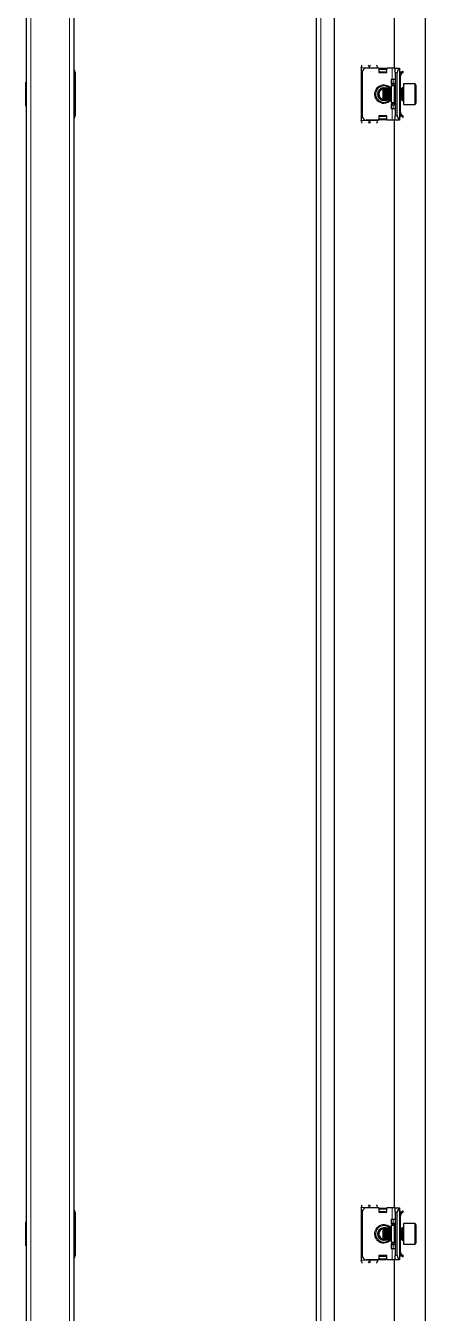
# Model space of a CAD drawing. Header units: millimetres. Extents: x -191 to 1603, y -702 to 1192.
# Drawn here: x 868 to 1061, y -81 to 541 of the extents above; entities that cross this region are included whole.
import ezdxf

# ---------------------------------------------------------------- set-up
doc = ezdxf.new("R2010")
doc.units = ezdxf.units.MM

msp = doc.modelspace()

# ---------------------------------------------------------------- linework, layer by layer
at = {"color": 7, "linetype": 'Continuous', "lineweight": 25}
for p, q in [((868.5, -542.7), (868.5, 1008.1)), ((891.5, 1010.2), (891.5, -544.8)), ((1008.66, -544.8), (1008.66, 1010.2)), ((1017.16, 1010.2), (1017.16, -544.8)), ((1061.16, 977.2), (1061.16, -511.8)), ((1046.16, 870.2), (1046.16, 520.2)), ((892, 518.2), (892, 497.2)), ((1030.16, 520.45), (1030.16, 494.95)), ((1030.66, 518.2), (1030.66, 497.2)), ((1038.66, 520.2), (1032.66, 520.2)), ((1038.16, 520.45), (1038.16, 520.2)), ((1038.66, 520.2), (1038.66, 518.2)), ((1038.86, 520.08), (1038.66, 520.08)), ((1038.66, 518.2), (1042.66, 518.2)), ((1038.86, 518.2), (1038.86, 520.08)), ((1038.91, 519.82), (1039.41, 520.18)), ((1039.41, 519.82), (1038.91, 519.47)), ((1038.91, 519.47), (1038.91, 519.82)), ((1038.91, 518.55), (1038.91, 519.47)), ((1038.91, 518.2), (1038.91, 518.55)), ((1039.41, 520.18), (1039.41, 519.82)), ((1039.41, 520.18), (1041.91, 520.18)), ((1039.41, 519.82), (1041.91, 519.82)), ((1041.91, 519.82), (1041.91, 520.18)), ((1041.91, 520.18), (1042.41, 519.82)), ((1042.41, 519.47), (1041.91, 519.82)), ((1042.41, 519.82), (1042.41, 519.47)), ((1042.41, 519.47), (1042.41, 518.55)), ((1042.41, 518.55), (1042.41, 518.2)), ((1045.16, 520.2), (1042.66, 520.2)), ((1042.66, 518.2), (1042.66, 520.2)), ((1046.66, 520.2), (1045.16, 520.2)), ((1046.66, 518.2), (1046.66, 520.2)), ((1046.66, 520.2), (1048.66, 520.2)), ((1046.66, 518.2), (1046.66, 497.2)), ((1047.66, 497.2), (1047.66, 518.2)), ((1048.66, 520.2), (1048.66, 519.93)), ((1048.66, 519.93), (1048.66, 495.47)), ((1048.66, 519.11), (1048.87, 518.91)), ((1049.16, 516.45), (1048.66, 516.45)), ((1049.16, 518.2), (1049.16, 517.74)), ((1049.16, 512.95), (1049.16, 516.45)), ((1049.24, 517.86), (1050.22, 518.84)), ((1049.6, 517.51), (1049.24, 517.86)), ((1049.6, 517.51), (1050.57, 518.49)), ((1050.22, 518.84), (1050.57, 518.49)), ((868.5, 513.49), (868.2, 513.49)), ((868.2, 501.92), (868.2, 513.49)), ((1041.21, 510.7), (1040.66, 510.15)), ((1040.66, 510.15), (1040.66, 505.25)), ((1041.27, 510.7), (1041.21, 510.7)), ((1041.21, 510.7), (1041.21, 504.7)), ((1041.66, 510.15), (1041.27, 510.7)), ((1041.27, 510.7), (1041.27, 506.55)), ((1042.05, 510.7), (1041.66, 510.15)), ((1041.66, 510.15), (1041.66, 506.77)), ((1042.27, 510.7), (1042.05, 510.7)), ((1042.05, 510.7), (1042.05, 506.55)), ((1042.66, 510.15), (1042.27, 510.7)), ((1042.27, 510.7), (1042.27, 506.55)), ((1042.49, 510.39), (1042.73, 510.25)), ((1043.05, 510.7), (1042.66, 510.15)), ((1042.66, 510.15), (1042.66, 506.77)), ((1043.27, 510.7), (1043.05, 510.7)), ((1043.05, 510.7), (1043.05, 506.55)), ((1043.66, 510.15), (1043.27, 510.7)), ((1043.27, 510.7), (1043.27, 506.55)), ((1044.05, 510.7), (1043.66, 510.15)), ((1043.66, 510.15), (1043.66, 506.77)), ((1044.27, 510.7), (1044.05, 510.7)), ((1044.05, 510.7), (1044.05, 506.55)), ((1044.66, 510.15), (1044.27, 510.7)), ((1044.27, 510.7), (1044.27, 506.55)), ((1044.66, 514.7), (1044.66, 512.7)), ((1045.16, 514.7), (1044.66, 514.7)), ((1044.66, 512.95), (1045.66, 512.95)), ((1044.66, 512.7), (1046.33, 511.73)), ((1046.16, 511.7), (1044.66, 511.7)), ((1044.66, 511.7), (1044.66, 503.7)), ((1046.66, 514.7), (1045.16, 514.7)), ((1045.66, 512.95), (1046.16, 512.95)), ((1046.16, 512.95), (1046.16, 511.83)), ((1049.16, 512.95), (1048.66, 512.95)), ((1049.05, 510.7), (1048.66, 510.15)), ((1049.27, 510.7), (1049.05, 510.7)), ((1049.05, 510.7), (1049.05, 506.55)), ((1049.16, 510.7), (1049.16, 512.95)), ((1049.66, 510.15), (1049.27, 510.7)), ((1049.27, 510.7), (1049.27, 506.55)), ((1050.05, 510.7), (1049.66, 510.15)), ((1049.66, 510.15), (1049.66, 506.77)), ((1050.41, 510.7), (1050.05, 510.7)), ((1050.05, 510.7), (1050.05, 506.55)), ((1056.06, 512.7), (1050.66, 512.7)), ((1050.66, 512.7), (1050.66, 502.7)), ((1056.66, 512.1), (1056.66, 503.3)), ((1040.14, 505.14), (1040.97, 504.95)), ((1040.66, 505.25), (1041.21, 504.7)), ((1041.21, 504.7), (1041.27, 504.7)), ((1041.27, 506.55), (1041.27, 504.7)), ((1041.27, 504.7), (1041.66, 505.25)), ((1041.45, 504.96), (1041.82, 505.02)), ((1041.66, 506.77), (1041.66, 505.25)), ((1041.66, 505.25), (1042.05, 504.7)), ((1042.05, 506.55), (1042.05, 504.7)), ((1042.05, 504.7), (1042.27, 504.7)), ((1042.27, 506.55), (1042.27, 504.7)), ((1042.27, 504.7), (1042.66, 505.25)), ((1042.73, 505.15), (1042.49, 505.01)), ((1042.66, 506.77), (1042.66, 505.25)), ((1042.66, 505.25), (1043.05, 504.7)), ((1043.05, 506.55), (1043.05, 504.7)), ((1043.05, 504.7), (1043.27, 504.7)), ((1043.27, 506.55), (1043.27, 504.7)), ((1043.27, 504.7), (1043.66, 505.25)), ((1043.66, 506.77), (1043.66, 505.25)), ((1043.66, 505.25), (1044.05, 504.7)), ((1044.05, 506.55), (1044.05, 504.7)), ((1044.05, 504.7), (1044.27, 504.7)), ((1044.27, 506.55), (1044.27, 504.7)), ((1044.27, 504.7), (1044.66, 505.25)), ((1044.66, 503.7), (1046.16, 503.7)), ((1046.33, 503.67), (1044.66, 502.7)), ((1046.16, 503.57), (1046.16, 502.45)), ((1048.66, 505.25), (1049.05, 504.7)), ((1049.05, 506.55), (1049.05, 504.7)), ((1049.05, 504.7), (1049.27, 504.7)), ((1049.16, 502.45), (1049.16, 504.7)), ((1049.27, 506.55), (1049.27, 504.7)), ((1049.27, 504.7), (1049.66, 505.25)), ((1049.66, 506.77), (1049.66, 505.25)), ((1049.66, 505.25), (1050.05, 504.7)), ((1050.05, 506.55), (1050.05, 504.7)), ((1050.05, 504.7), (1050.41, 504.7)), ((868.2, 501.92), (868.5, 501.92)), ((1038.66, 497.2), (1038.66, 495.2)), ((1042.66, 497.2), (1038.66, 497.2)), ((1038.86, 495.32), (1038.86, 497.2)), ((1038.91, 496.85), (1038.91, 497.2)), ((1042.41, 497.2), (1042.41, 496.85)), ((1042.66, 495.2), (1042.66, 497.2)), ((1044.66, 502.7), (1044.66, 500.7)), ((1045.66, 502.45), (1044.66, 502.45)), ((1044.66, 500.7), (1045.16, 500.7)), ((1045.16, 500.7), (1046.66, 500.7)), ((1046.16, 502.45), (1045.66, 502.45)), ((1046.66, 495.2), (1046.66, 497.2)), ((1048.66, 502.45), (1049.16, 502.45)), ((1049.16, 498.95), (1048.66, 498.95)), ((1049.16, 498.95), (1049.16, 502.45)), ((1049.16, 497.2), (1049.16, 497.59)), ((1049.6, 497.89), (1049.24, 497.54)), ((1049.24, 497.54), (1050.22, 496.56)), ((1049.6, 497.89), (1050.57, 496.91)), ((1050.66, 502.7), (1056.06, 502.7)), ((1038.66, 495.2), (1032.66, 495.2)), ((1038.16, 495.2), (1038.16, 494.95)), ((1038.66, 495.32), (1038.86, 495.32)), ((1038.91, 495.93), (1038.91, 496.85)), ((1038.91, 495.93), (1039.41, 495.58)), ((1038.91, 495.58), (1038.91, 495.93)), ((1039.41, 495.23), (1038.91, 495.58)), ((1041.91, 495.58), (1039.41, 495.58)), ((1039.41, 495.58), (1039.41, 495.23)), ((1041.91, 495.23), (1039.41, 495.23)), ((1041.91, 495.58), (1042.41, 495.93)), ((1041.91, 495.23), (1041.91, 495.58)), ((1042.41, 495.58), (1041.91, 495.23)), ((1042.41, 496.85), (1042.41, 495.93)), ((1042.41, 495.93), (1042.41, 495.58)), ((1045.16, 495.2), (1042.66, 495.2)), ((1046.66, 495.2), (1045.16, 495.2)), ((1046.16, 495.2), (1046.16, -29.8)), ((1048.66, 495.2), (1046.66, 495.2)), ((1048.87, 496.49), (1048.66, 496.29)), ((1048.66, 495.47), (1048.66, 495.2)), ((1050.22, 496.56), (1050.57, 496.91)), ((1030.16, -29.55), (1030.16, -55.05)), ((1038.66, -29.8), (1032.66, -29.8)), ((1038.16, -29.55), (1038.16, -29.8)), ((1038.66, -29.8), (1038.66, -31.8)), ((1038.86, -29.92), (1038.66, -29.92)), ((1038.86, -31.8), (1038.86, -29.92)), ((1038.91, -30.18), (1039.41, -29.82)), ((1039.41, -30.18), (1038.91, -30.53)), ((1038.91, -30.53), (1038.91, -30.18)), ((1038.91, -31.45), (1038.91, -30.53)), ((1039.41, -29.82), (1039.41, -30.18)), ((1039.41, -29.82), (1041.91, -29.82)), ((1039.41, -30.18), (1041.91, -30.18)), ((1041.91, -30.18), (1041.91, -29.82)), ((1041.91, -29.82), (1042.41, -30.18)), ((1042.41, -30.53), (1041.91, -30.18)), ((1042.41, -30.18), (1042.41, -30.53)), ((1042.41, -30.53), (1042.41, -31.45)), ((1045.16, -29.8), (1042.66, -29.8)), ((1042.66, -31.8), (1042.66, -29.8)), ((1046.66, -29.8), (1045.16, -29.8)), ((1046.66, -31.8), (1046.66, -29.8)), ((1046.66, -29.8), (1048.66, -29.8)), ((1048.66, -29.8), (1048.66, -30.07)), ((1048.66, -30.07), (1048.66, -54.53)), ((1048.66, -30.89), (1048.87, -31.09)), ((868.5, -36.51), (868.2, -36.51)), ((868.2, -44.44), (868.2, -36.51)), ((892, -31.8), (892, -52.8)), ((1030.66, -31.8), (1030.66, -52.8)), ((1038.66, -31.8), (1042.66, -31.8)), ((1038.91, -31.8), (1038.91, -31.45)), ((1042.41, -31.45), (1042.41, -31.8)), ((1044.66, -35.3), (1044.66, -37.3)), ((1045.16, -35.3), (1044.66, -35.3)), ((1044.66, -37.05), (1045.66, -37.05)), ((1046.66, -35.3), (1045.16, -35.3)), ((1045.66, -37.05), (1046.16, -37.05)), ((1046.16, -37.05), (1046.16, -38.17)), ((1046.66, -31.8), (1046.66, -52.8)), ((1047.66, -52.8), (1047.66, -31.8)), ((1049.16, -33.55), (1048.66, -33.55)), ((1049.16, -37.05), (1048.66, -37.05)), ((1049.16, -31.8), (1049.16, -32.26)), ((1049.16, -37.05), (1049.16, -33.55)), ((1049.16, -39.3), (1049.16, -37.05)), ((1049.24, -32.14), (1050.22, -31.16)), ((1049.6, -32.49), (1049.24, -32.14)), ((1049.6, -32.49), (1050.57, -31.51)), ((1050.22, -31.16), (1050.57, -31.51)), ((1040.97, -39.55), (1040.14, -39.74)), ((1041.21, -39.3), (1040.66, -39.85)), ((1040.66, -39.85), (1040.66, -44.56)), ((1041.27, -39.3), (1041.21, -39.3)), ((1041.21, -39.3), (1041.21, -45.07)), ((1041.66, -39.85), (1041.27, -39.3)), ((1041.27, -39.3), (1041.27, -41.15)), ((1041.27, -41.15), (1041.27, -45.3)), ((1041.82, -39.62), (1041.45, -39.56)), ((1042.05, -39.3), (1041.66, -39.85)), ((1041.66, -39.85), (1041.66, -41.37)), ((1041.66, -41.37), (1041.66, -44.75)), ((1042.27, -39.3), (1042.05, -39.3)), ((1042.05, -39.3), (1042.05, -41.15)), ((1042.05, -41.15), (1042.05, -45.3)), ((1042.66, -39.85), (1042.27, -39.3)), ((1042.27, -39.3), (1042.27, -41.15)), ((1042.27, -41.15), (1042.27, -45.3)), ((1042.49, -39.61), (1042.73, -39.75)), ((1043.05, -39.3), (1042.66, -39.85)), ((1042.66, -39.85), (1042.66, -41.37)), ((1042.66, -41.37), (1042.66, -44.75)), ((1043.27, -39.3), (1043.05, -39.3)), ((1043.05, -39.3), (1043.05, -41.15)), ((1043.05, -41.15), (1043.05, -45.3)), ((1043.66, -39.85), (1043.27, -39.3)), ((1043.27, -39.3), (1043.27, -41.15)), ((1043.27, -41.15), (1043.27, -45.3)), ((1044.05, -39.3), (1043.66, -39.85)), ((1043.66, -39.85), (1043.66, -41.37)), ((1043.66, -41.37), (1043.66, -44.75)), ((1044.27, -39.3), (1044.05, -39.3)), ((1044.05, -39.3), (1044.05, -41.15)), ((1044.05, -41.15), (1044.05, -45.3)), ((1044.66, -39.85), (1044.27, -39.3)), ((1044.27, -39.3), (1044.27, -41.15)), ((1044.27, -41.15), (1044.27, -45.3)), ((1044.66, -37.3), (1046.33, -38.27)), ((1046.16, -38.3), (1044.66, -38.3)), ((1044.66, -38.3), (1044.66, -46.3)), ((1049.05, -39.3), (1048.66, -39.85)), ((1049.27, -39.3), (1049.05, -39.3)), ((1049.05, -39.3), (1049.05, -41.15)), ((1049.05, -41.15), (1049.05, -45.3)), ((1049.66, -39.85), (1049.27, -39.3)), ((1049.27, -39.3), (1049.27, -41.15)), ((1049.27, -41.15), (1049.27, -45.3)), ((1050.05, -39.3), (1049.66, -39.85)), ((1049.66, -39.85), (1049.66, -41.37)), ((1049.66, -41.37), (1049.66, -44.75)), ((1050.41, -39.3), (1050.05, -39.3)), ((1050.05, -39.3), (1050.05, -41.15)), ((1050.05, -41.15), (1050.05, -45.3)), ((1056.06, -37.3), (1050.66, -37.3)), ((1050.66, -37.3), (1050.66, -46.92)), ((1056.66, -37.9), (1056.66, -46.37)), ((868.2, -48.08), (868.2, -44.44)), ((868.2, -48.08), (868.5, -48.08)), ((1040.66, -44.56), (1040.66, -44.75)), ((1040.66, -44.75), (1041.21, -45.3)), ((1041.21, -45.07), (1041.21, -45.3)), ((1041.21, -45.3), (1041.27, -45.3)), ((1041.27, -45.3), (1041.66, -44.75)), ((1041.66, -44.75), (1042.05, -45.3)), ((1042.05, -45.3), (1042.27, -45.3)), ((1042.27, -45.3), (1042.66, -44.75)), ((1042.73, -44.85), (1042.49, -44.99)), ((1042.66, -44.75), (1043.05, -45.3)), ((1043.05, -45.3), (1043.27, -45.3)), ((1043.27, -45.3), (1043.66, -44.75)), ((1043.66, -44.75), (1044.05, -45.3)), ((1044.05, -45.3), (1044.27, -45.3)), ((1044.27, -45.3), (1044.66, -44.75)), ((1044.66, -46.3), (1046.16, -46.3)), ((1046.33, -46.33), (1044.66, -47.3)), ((1044.66, -47.3), (1044.66, -49.3)), ((1045.66, -47.55), (1044.66, -47.55)), ((1044.66, -49.3), (1045.16, -49.3)), ((1045.16, -49.3), (1046.66, -49.3)), ((1046.16, -47.55), (1045.66, -47.55)), ((1046.16, -46.43), (1046.16, -47.55)), ((1048.66, -44.75), (1049.05, -45.3)), ((1048.66, -47.55), (1049.16, -47.55)), ((1049.05, -45.3), (1049.27, -45.3)), ((1049.16, -47.55), (1049.16, -45.3)), ((1049.16, -51.05), (1049.16, -47.55)), ((1049.27, -45.3), (1049.66, -44.75)), ((1049.66, -44.75), (1050.05, -45.3)), ((1050.05, -45.3), (1050.41, -45.3)), ((1050.66, -46.92), (1050.66, -47.3)), ((1050.66, -47.3), (1056.06, -47.3)), ((1056.66, -46.37), (1056.66, -46.7)), ((1038.66, -54.8), (1032.66, -54.8)), ((1038.16, -54.8), (1038.16, -55.05)), ((1042.66, -52.8), (1038.66, -52.8)), ((1038.66, -52.8), (1038.66, -54.8)), ((1038.66, -54.68), (1038.86, -54.68)), ((1038.86, -54.68), (1038.86, -52.8)), ((1038.91, -53.15), (1038.91, -52.8)), ((1038.91, -54.07), (1038.91, -53.15)), ((1038.91, -54.07), (1039.41, -54.42)), ((1038.91, -54.42), (1038.91, -54.07)), ((1039.41, -54.77), (1038.91, -54.42)), ((1041.91, -54.42), (1039.41, -54.42)), ((1039.41, -54.42), (1039.41, -54.77)), ((1041.91, -54.77), (1039.41, -54.77)), ((1041.91, -54.42), (1042.41, -54.07)), ((1041.91, -54.77), (1041.91, -54.42)), ((1042.41, -54.42), (1041.91, -54.77)), ((1042.41, -52.8), (1042.41, -53.15)), ((1042.41, -53.15), (1042.41, -54.07)), ((1042.41, -54.07), (1042.41, -54.42)), ((1042.66, -54.8), (1042.66, -52.8)), ((1045.16, -54.8), (1042.66, -54.8)), ((1046.66, -54.8), (1045.16, -54.8)), ((1046.16, -54.8), (1046.16, -404.8)), ((1046.66, -54.8), (1046.66, -52.8)), ((1048.66, -54.8), (1046.66, -54.8)), ((1049.16, -51.05), (1048.66, -51.05)), ((1048.87, -53.51), (1048.66, -53.71)), ((1048.66, -54.53), (1048.66, -54.8)), ((1049.16, -52.8), (1049.16, -52.41)), ((1049.6, -52.11), (1049.24, -52.46)), ((1049.24, -52.46), (1050.22, -53.44)), ((1049.6, -52.11), (1050.57, -53.09)), ((1050.22, -53.44), (1050.57, -53.09))]:
    msp.add_line(p, q, dxfattribs=at)
at = {"color": 8, "linetype": 'Continuous', "lineweight": 18}
for p, q in [((870.6, -544.8), (870.6, 1010.2)), ((889.4, -544.8), (889.4, 1010.2)), ((1010.76, 1010.2), (1010.76, -544.8)), ((1030.16, 520.45), (1034.16, 520.45)), ((1034.16, 520.45), (1038.16, 520.45)), ((1042.41, 518.55), (1038.91, 518.55)), ((1045.16, 520.2), (1045.16, 514.7)), ((1047.66, 518.2), (1046.66, 518.2)), ((1048.66, 518.7), (1048.87, 518.91)), ((1048.66, 518.2), (1049.16, 518.2)), ((1045.66, 514.7), (1045.66, 512.95)), ((1046.16, 503.7), (1046.16, 511.7)), ((1050.41, 510.47), (1050.41, 510.7)), ((1050.41, 504.7), (1050.41, 510.47)), ((1056.06, 502.7), (1056.06, 512.7)), ((1045.16, 500.7), (1045.16, 495.2)), ((1045.66, 502.45), (1045.66, 500.7)), ((1046.66, 497.2), (1047.66, 497.2)), ((1048.66, 497.2), (1049.16, 497.2)), ((1030.16, 494.95), (1034.16, 494.95)), ((1038.16, 494.95), (1034.16, 494.95)), ((1038.91, 496.85), (1042.41, 496.85)), ((1048.66, 496.7), (1048.87, 496.49)), ((1030.16, -29.55), (1034.16, -29.55)), ((1034.16, -29.55), (1038.16, -29.55)), ((1045.16, -29.8), (1045.16, -35.3)), ((1042.41, -31.45), (1038.91, -31.45)), ((1045.66, -35.3), (1045.66, -37.05)), ((1047.66, -31.8), (1046.66, -31.8)), ((1048.66, -31.3), (1048.87, -31.09)), ((1048.66, -31.8), (1049.16, -31.8)), ((1046.16, -46.3), (1046.16, -38.3)), ((1050.41, -45.3), (1050.41, -39.3)), ((1056.06, -46.92), (1056.06, -37.3)), ((1045.16, -49.3), (1045.16, -54.8)), ((1045.66, -47.55), (1045.66, -49.3)), ((1056.06, -47.3), (1056.06, -46.92)), ((1030.16, -55.05), (1034.16, -55.05)), ((1038.16, -55.05), (1034.16, -55.05)), ((1038.91, -53.15), (1042.41, -53.15)), ((1046.66, -52.8), (1047.66, -52.8)), ((1048.66, -52.8), (1049.16, -52.8)), ((1048.66, -53.3), (1048.87, -53.51))]:
    msp.add_line(p, q, dxfattribs=at)
at = {"color": 7, "linetype": 'Continuous', "lineweight": 25, "flags": 128}
for points in [[(1041.82, 510.38), (1041.69, 510.41), (1041.45, 510.44)], [(1041.45, -45.04), (1041.69, -45.01), (1041.82, -44.98)]]:
    msp.add_lwpolyline(points, dxfattribs=at)
at = {"color": 7, "linetype": 'Continuous', "lineweight": 25}
for centre, radius, start, end in [((890, 518.2), 2, 0, 41.40962), ((1032.66, 518.2), 2, 90, 180), ((1049.66, 518.2), 2, 120, 180), ((1048.16, 518.2), 1, 0, 45), ((1041.16, 507.7), 4, 45.71765, 270), ((1041.16, 507.7), 3, 74.33161, 285.66839), ((1041.16, 507.7), 2.76, 94.01261, 248.2426), ((1041.16, 507.7), 2.45, 101.79772, 258.20228), ((1046.16, 512.2), 0.5, 270, 360), ((1050.41, 510.95), 0.25, 270, 0), ((1056.06, 512.1), 0.6, 0, 90), ((1041.16, 507.7), 4, 270, 314.28235), ((1046.16, 503.2), 0.5, 0, 90), ((1050.41, 504.45), 0.25, 360, 90), ((1056.06, 503.3), 0.6, 270, 360), ((890, 497.2), 2, 318.59038, 0), ((1032.66, 497.2), 2, 180, 270), ((1049.66, 497.2), 2, 180, 240), ((1048.16, 497.2), 1, 315, 0), ((890, -31.8), 2, 0, 41.40962), ((1032.66, -31.8), 2, 90, 180), ((1049.66, -31.8), 2, 120, 180), ((1048.16, -31.8), 1, 0, 45), ((1041.16, -42.3), 4, 45.71765, 270), ((1041.16, -42.3), 3, 74.33161, 285.66839), ((1041.16, -42.3), 2.76, 111.7574, 265.98739), ((1041.16, -42.3), 2.45, 101.79772, 201.7574), ((1041.16, -42.3), 2.45, 201.7574, 258.20228), ((1046.16, -37.8), 0.5, 270, 360), ((1050.41, -39.05), 0.25, 270, 0), ((1056.06, -37.9), 0.6, 0, 90), ((1041.16, -42.3), 4, 270, 314.28235), ((1046.16, -46.8), 0.5, 0, 90), ((1050.41, -45.55), 0.25, 360, 90), ((1056.06, -46.7), 0.6, 270, 360), ((890, -52.8), 2, 318.59038, 0), ((1032.66, -52.8), 2, 180, 270), ((1049.66, -52.8), 2, 180, 240), ((1048.16, -52.8), 1, 315, 0)]:
    msp.add_arc(centre, radius, start, end, dxfattribs=at)
at = {"color": 8, "linetype": 'Continuous', "lineweight": 18}
for centre, start, end in [((1041.16, 507.7), 38.94244, 270), ((1041.16, 507.7), 270, 321.05756), ((1041.16, -42.3), 38.94244, 270), ((1041.16, -42.3), 270, 321.05756)]:
    msp.add_arc(centre, 4.5, start, end, dxfattribs=at)
at = {"color": 7, "linetype": 'Continuous', "lineweight": 25}
for points, knots in [([(1030.16, 520.45), (1030.25, 520.69), (1030.44, 521.18), (1030.64, 521.58), (1030.73, 521.77)], [0, 0, 0, 0, 0.502065, 1, 1, 1, 1]), ([(1033.59, 521.76), (1033.67, 521.61), (1033.84, 521.26), (1034.03, 520.77), (1034.14, 520.49), (1034.16, 520.45)], [0, 0, 0, 0, 0.415483, 0.917152, 1, 1, 1, 1]), ([(1034.16, 520.45), (1034.25, 520.69), (1034.44, 521.18), (1034.64, 521.58), (1034.73, 521.77)], [0, 0, 0, 0, 0.5020654, 1, 1, 1, 1]), ([(1037.59, 521.76), (1037.67, 521.61), (1037.84, 521.26), (1038.03, 520.77), (1038.14, 520.49), (1038.16, 520.45)], [0, 0, 0, 0, 0.415483, 0.917152, 1, 1, 1, 1]), ([(1049.24, 517.86), (1049.09, 517.68), (1048.79, 517.3), (1048.66, 516.77), (1048.66, 516.49), (1048.66, 516.45)], [0, 0, 0, 0, 0.461863, 0.923726, 1, 1, 1, 1]), ([(1049.6, 517.51), (1049.48, 517.36), (1049.29, 517.13), (1049.18, 516.75), (1049.16, 516.55), (1049.16, 516.45)], [0, 0, 0, 0, 0.485042, 0.738404, 1, 1, 1, 1]), ([(1048.66, 498.95), (1048.68, 498.71), (1048.73, 498.23), (1049.02, 497.77), (1049.22, 497.56), (1049.24, 497.54)], [0, 0, 0, 0, 0.461863, 0.923726, 1, 1, 1, 1]), ([(1049.16, 498.95), (1049.18, 498.76), (1049.21, 498.47), (1049.4, 498.12), (1049.53, 497.97), (1049.6, 497.89)], [0, 0, 0, 0, 0.485042, 0.738404, 1, 1, 1, 1]), ([(1030.73, 493.64), (1030.65, 493.8), (1030.48, 494.14), (1030.28, 494.63), (1030.17, 494.91), (1030.16, 494.95)], [0, 0, 0, 0, 0.415483, 0.917152, 1, 1, 1, 1]), ([(1034.16, 494.95), (1034.06, 494.71), (1033.87, 494.22), (1033.68, 493.82), (1033.59, 493.63)], [0, 0, 0, 0, 0.502065, 1, 1, 1, 1]), ([(1034.73, 493.64), (1034.65, 493.8), (1034.48, 494.14), (1034.28, 494.63), (1034.17, 494.91), (1034.16, 494.95)], [0, 0, 0, 0, 0.4154826, 0.9171518, 1, 1, 1, 1]), ([(1038.16, 494.95), (1038.11, 494.83), (1038.02, 494.59), (1037.87, 494.24), (1037.73, 493.91), (1037.63, 493.72), (1037.59, 493.63)], [0, 0, 0, 0, 0.247454, 0.50208, 0.749534, 1, 1, 1, 1]), ([(1030.16, -29.55), (1030.25, -29.31), (1030.44, -28.82), (1030.64, -28.42), (1030.73, -28.23)], [0, 0, 0, 0, 0.502065, 1, 1, 1, 1]), ([(1033.59, -28.24), (1033.67, -28.39), (1033.84, -28.74), (1034.03, -29.23), (1034.14, -29.51), (1034.16, -29.55)], [0, 0, 0, 0, 0.415483, 0.917152, 1, 1, 1, 1]), ([(1034.16, -29.55), (1034.25, -29.31), (1034.44, -28.82), (1034.64, -28.42), (1034.73, -28.23)], [0, 0, 0, 0, 0.502065, 1, 1, 1, 1]), ([(1037.59, -28.24), (1037.67, -28.39), (1037.84, -28.74), (1038.03, -29.23), (1038.14, -29.51), (1038.16, -29.55)], [0, 0, 0, 0, 0.415483, 0.917152, 1, 1, 1, 1]), ([(1049.24, -32.14), (1049.09, -32.32), (1048.79, -32.7), (1048.66, -33.23), (1048.66, -33.51), (1048.66, -33.55)], [0, 0, 0, 0, 0.461863, 0.923726, 1, 1, 1, 1]), ([(1049.6, -32.49), (1049.48, -32.64), (1049.29, -32.87), (1049.18, -33.25), (1049.16, -33.45), (1049.16, -33.55)], [0, 0, 0, 0, 0.485042, 0.738404, 1, 1, 1, 1]), ([(1030.73, -56.36), (1030.65, -56.2), (1030.48, -55.86), (1030.28, -55.37), (1030.17, -55.09), (1030.16, -55.05)], [0, 0, 0, 0, 0.415483, 0.917152, 1, 1, 1, 1]), ([(1034.16, -55.05), (1034.06, -55.29), (1033.87, -55.78), (1033.68, -56.18), (1033.59, -56.37)], [0, 0, 0, 0, 0.502065, 1, 1, 1, 1]), ([(1034.73, -56.36), (1034.65, -56.2), (1034.48, -55.86), (1034.28, -55.37), (1034.17, -55.09), (1034.16, -55.05)], [0, 0, 0, 0, 0.415483, 0.917152, 1, 1, 1, 1]), ([(1038.16, -55.05), (1038.11, -55.17), (1038.02, -55.41), (1037.87, -55.76), (1037.73, -56.09), (1037.63, -56.28), (1037.59, -56.37)], [0, 0, 0, 0, 0.247454, 0.50208, 0.749534, 1, 1, 1, 1]), ([(1048.66, -51.05), (1048.68, -51.29), (1048.73, -51.77), (1049.02, -52.23), (1049.22, -52.44), (1049.24, -52.46)], [0, 0, 0, 0, 0.461863, 0.923726, 1, 1, 1, 1]), ([(1049.16, -51.05), (1049.18, -51.24), (1049.21, -51.53), (1049.4, -51.88), (1049.53, -52.03), (1049.6, -52.11)], [0, 0, 0, 0, 0.485042, 0.738404, 1, 1, 1, 1])]:
    msp.add_open_spline(points, degree=3, knots=knots, dxfattribs=at)

doc.saveas('drawing.dxf')
